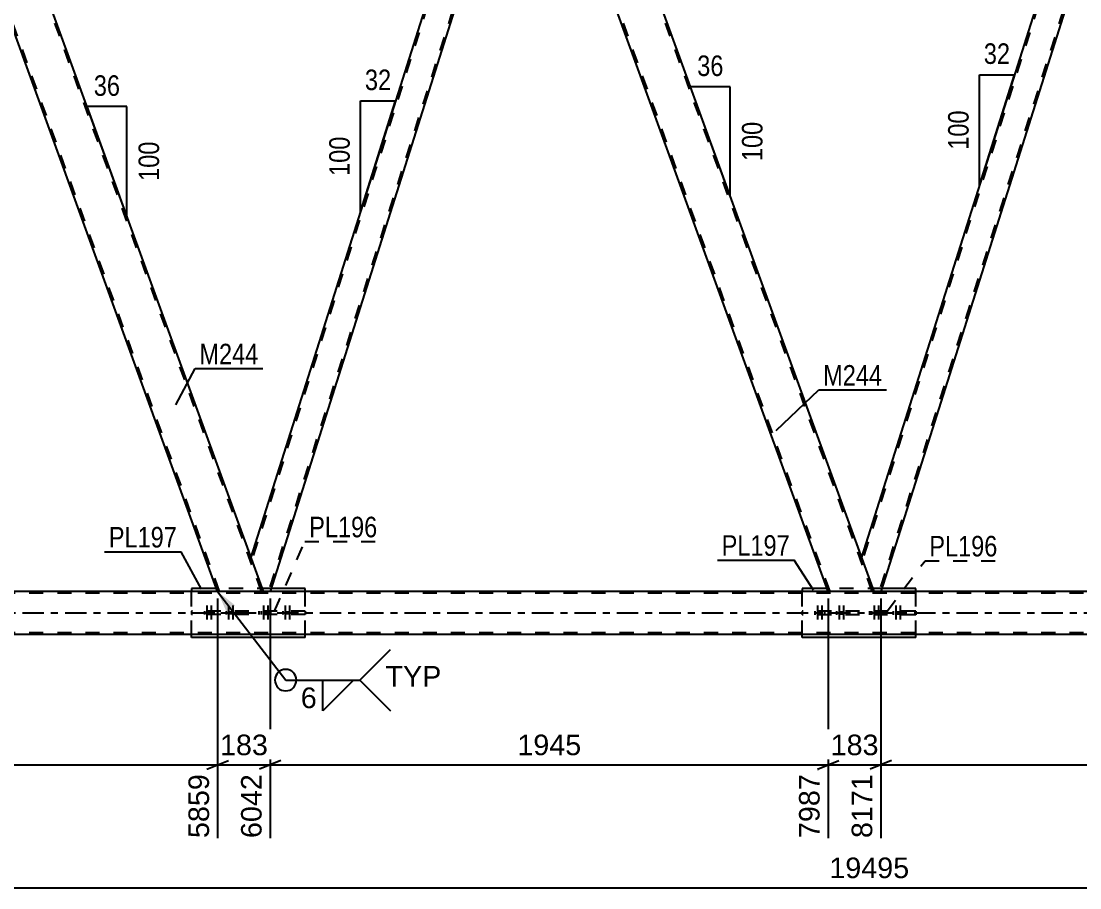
# Model space of a CAD drawing. Header units: millimetres. Extents: x -55 to 786, y -403 to 191.
# Drawn here: x 249.2 to 396.8, y -163.3 to -42.5 of the extents above; entities that cross this region are included whole.
import ezdxf

# ---------------------------------------------------------------- set-up
doc = ezdxf.new("R2010")
doc.units = ezdxf.units.MM
doc.linetypes.add('DXK_LINE_DOT2', pattern=[3.9198, 1.9599, -1.9599])
doc.linetypes.add('DXK_LINE_DOT3', pattern=[5.9187, 2.979, -0.9799, 0.9799, -0.9799])
doc.styles.add('Arial', font='ARIAL.TTF', dxfattribs={"height": 0.2})
doc.styles.add('Arial Narrow', font='ARIALN.TTF', dxfattribs={"height": 0.2})

# ---------------------------------------------------------------- blocks, each defined once
blk = doc.blocks.new('Part-318883748-3147 - 3033')
at = {"color": 7, "linetype": 'DXK_LINE_DOT2'}
for p, q in [((722.69, -122.24), (42.27, -122.21)), ((283.01, -121.98), (276.62, -121.98)), ((368.14, -121.99), (361.75, -121.99)), ((722.69, -127.76), (42.27, -127.73))]:
    blk.add_line(p, q, dxfattribs=at)
at = {"color": 2, "linetype": 'Continuous'}
for p, q in [((276.62, -121.98), (197.87, -121.98)), ((361.75, -121.99), (283.01, -121.98)), ((446.89, -121.99), (368.14, -121.99)), ((722.69, -128), (46.27, -127.97))]:
    blk.add_line(p, q, dxfattribs=at)
at = {"color": 7, "linetype": 'DXK_LINE_DOT3'}
blk.add_line((42.27, -124.97), (722.69, -125), dxfattribs=at)
blk = doc.blocks.new('Part-318883748-3483 - 3033')
at = {"color": 2, "linetype": 'Continuous'}
for p, q in [((276.47, -121.58), (272.97, -121.58)), ((272.97, -121.58), (272.97, -121.98)), ((288.82, -121.58), (284.08, -121.58)), ((288.82, -121.98), (288.82, -121.58)), ((272.97, -128.38), (272.97, -127.98)), ((288.82, -128.38), (272.97, -128.38)), ((288.82, -128.38), (288.82, -127.98))]:
    blk.add_line(p, q, dxfattribs=at)
at = {"color": 7, "linetype": 'DXK_LINE_DOT2'}
for p, q in [((272.97, -127.98), (272.97, -121.98)), ((284.08, -121.58), (276.47, -121.58)), ((288.82, -127.98), (288.82, -121.98))]:
    blk.add_line(p, q, dxfattribs=at)
blk = doc.blocks.new('Part-318883748-3289 - 3033')
at = {"color": 7, "linetype": 'DXK_LINE_DOT2'}
for p, q in [((288.82, -124.74), (272.97, -124.74)), ((272.97, -124.74), (272.97, -125.22)), ((288.82, -125.22), (272.97, -125.22)), ((279.37, -124.74), (279.37, -125.22)), ((282.41, -125.22), (282.41, -124.74)), ((288.82, -124.74), (288.82, -125.22))]:
    blk.add_line(p, q, dxfattribs=at)
blk = doc.blocks.new('Part-318883748-3296 - 3033')
at = {"color": 7, "linetype": 'DXK_LINE_DOT2'}
for p, q in [((373.95, -124.75), (358.1, -124.75)), ((358.1, -124.75), (358.1, -125.23)), ((373.95, -125.23), (358.1, -125.23)), ((364.51, -124.75), (364.51, -125.23)), ((367.55, -125.23), (367.55, -124.75)), ((373.95, -124.75), (373.95, -125.23))]:
    blk.add_line(p, q, dxfattribs=at)
blk = doc.blocks.new('Part-318883748-3324 - 3033')
at = {"color": 2, "linetype": 'Continuous'}
for p, q in [((361.61, -121.59), (358.1, -121.59)), ((358.1, -121.59), (358.1, -121.99)), ((373.95, -121.59), (369.22, -121.59)), ((373.95, -121.99), (373.95, -121.59)), ((358.1, -128.39), (358.1, -127.99)), ((373.95, -128.39), (358.1, -128.39)), ((373.95, -128.39), (373.95, -127.99))]:
    blk.add_line(p, q, dxfattribs=at)
at = {"color": 7, "linetype": 'DXK_LINE_DOT2'}
for p, q in [((358.1, -127.99), (358.1, -121.99)), ((369.22, -121.59), (361.61, -121.59)), ((373.95, -127.99), (373.95, -121.99))]:
    blk.add_line(p, q, dxfattribs=at)
blk = doc.blocks.new('Bolt-318883748-3338 - 3033')
at = {"color": 1, "linetype": 'DXK_LINE_DOT2'}
for p, q in [((275.13, -123.94), (275.13, -126.94)), ((275.73, -123.94), (275.73, -126.94)), ((278.15, -123.94), (278.15, -126.94)), ((278.75, -123.94), (278.75, -126.94)), ((274.77, -124.74), (274.77, -125.22)), ((275.37, -124.74), (275.37, -125.22)), ((275.49, -124.74), (275.49, -125.22)), ((276.09, -124.74), (276.09, -125.22)), ((277.79, -124.74), (277.79, -125.22)), ((278.39, -124.74), (278.39, -125.22)), ((278.51, -124.74), (278.51, -125.22)), ((279.11, -124.74), (279.11, -125.22))]:
    blk.add_line(p, q, dxfattribs=at)
blk = doc.blocks.new('Part-318883748-3439 - 3033')
at = {"color": 2, "linetype": 'Continuous'}
for p, q in [((317.49, -3), (281.27, -117.22)), ((320.18, -7.75), (283.95, -121.98))]:
    blk.add_line(p, q, dxfattribs=at)
at = {"color": 7, "linetype": 'DXK_LINE_DOT2'}
for p, q in [((317.74, -3), (281.4, -117.58)), ((318.45, -3), (317.49, -3)), ((318.45, -3), (320.18, -7.75)), ((320.05, -7.38), (283.7, -121.98)), ((283.01, -121.98), (281.27, -117.22)), ((283.95, -121.98), (283.01, -121.98))]:
    blk.add_line(p, q, dxfattribs=at)
blk = doc.blocks.new('Bolt-318883748-3685 - 3033')
at = {"color": 1, "linetype": 'DXK_LINE_DOT2'}
for p, q in [((368.17, -123.95), (368.17, -126.95)), ((368.77, -123.95), (368.77, -126.95)), ((371.19, -123.95), (371.19, -126.95)), ((371.79, -123.95), (371.79, -126.95)), ((367.81, -124.75), (367.81, -125.23)), ((368.41, -124.75), (368.41, -125.23)), ((368.53, -124.75), (368.53, -125.23)), ((369.13, -124.75), (369.13, -125.23)), ((370.83, -124.75), (370.83, -125.23)), ((371.43, -124.75), (371.43, -125.23)), ((371.55, -124.75), (371.55, -125.23)), ((372.15, -124.75), (372.15, -125.23))]:
    blk.add_line(p, q, dxfattribs=at)
blk = doc.blocks.new('Part-318883748-3555 - 3033')
at = {"color": 2, "linetype": 'Continuous'}
for p, q in [((276.62, -121.98), (233.32, -3)), ((233.32, -3), (239.7, -3)), ((283.01, -121.98), (239.7, -3)), ((282.97, -121.98), (276.62, -121.98)), ((283.01, -121.98), (282.97, -121.98))]:
    blk.add_line(p, q, dxfattribs=at)
at = {"color": 7, "linetype": 'DXK_LINE_DOT2'}
for p, q in [((276.88, -121.98), (233.57, -3)), ((282.75, -121.98), (239.45, -3))]:
    blk.add_line(p, q, dxfattribs=at)
blk = doc.blocks.new('Part-318883748-3560 - 3033')
at = {"color": 2, "linetype": 'Continuous'}
for p, q in [((361.75, -121.99), (318.45, -3)), ((318.45, -3), (324.84, -3)), ((368.14, -121.99), (324.84, -3)), ((368.1, -121.99), (361.75, -121.99)), ((368.14, -121.99), (368.1, -121.99))]:
    blk.add_line(p, q, dxfattribs=at)
at = {"color": 7, "linetype": 'DXK_LINE_DOT2'}
for p, q in [((362.01, -121.99), (318.71, -3)), ((367.88, -121.99), (324.58, -3))]:
    blk.add_line(p, q, dxfattribs=at)
blk = doc.blocks.new('Part-318883748-3596 - 3033')
at = {"color": 2, "linetype": 'Continuous'}
for p, q in [((402.63, -3), (366.4, -117.22)), ((405.32, -7.75), (369.09, -121.99))]:
    blk.add_line(p, q, dxfattribs=at)
at = {"color": 7, "linetype": 'DXK_LINE_DOT2'}
for p, q in [((402.88, -3), (366.54, -117.59)), ((403.59, -3), (402.63, -3)), ((403.59, -3), (405.32, -7.75)), ((405.18, -7.38), (368.84, -121.99)), ((368.14, -121.99), (366.4, -117.22)), ((369.09, -121.99), (368.14, -121.99))]:
    blk.add_line(p, q, dxfattribs=at)
blk = doc.blocks.new('Bolt-318883748-3684 - 3033')
at = {"color": 1, "linetype": 'DXK_LINE_DOT2'}
for p, q in [((283.04, -123.94), (283.04, -126.94)), ((283.64, -123.94), (283.64, -126.94)), ((286.05, -123.94), (286.05, -126.94)), ((286.66, -123.94), (286.66, -126.94)), ((282.68, -124.74), (282.68, -125.22)), ((283.28, -124.74), (283.28, -125.22)), ((283.4, -124.74), (283.4, -125.22)), ((284, -124.74), (284, -125.22)), ((285.69, -124.74), (285.69, -125.22)), ((286.3, -124.74), (286.3, -125.22)), ((286.41, -124.74), (286.41, -125.22)), ((287.02, -124.74), (287.02, -125.22))]:
    blk.add_line(p, q, dxfattribs=at)
blk = doc.blocks.new('Bolt-318883748-3686 - 3033')
at = {"color": 1, "linetype": 'DXK_LINE_DOT2'}
for p, q in [((360.26, -123.95), (360.26, -126.95)), ((360.87, -123.95), (360.87, -126.95)), ((363.28, -123.95), (363.28, -126.95)), ((363.88, -123.95), (363.88, -126.95)), ((359.9, -124.75), (359.9, -125.23)), ((360.51, -124.75), (360.51, -125.23)), ((360.62, -124.75), (360.62, -125.23)), ((361.23, -124.75), (361.23, -125.23)), ((362.92, -124.75), (362.92, -125.23)), ((363.52, -124.75), (363.52, -125.23)), ((363.64, -124.75), (363.64, -125.23)), ((364.24, -124.75), (364.24, -125.23))]:
    blk.add_line(p, q, dxfattribs=at)
blk = doc.blocks.new('StraightDimension-318883748-4153 - 3033')
at = {"color": 7, "linetype": 'Continuous'}
for p, q in [((283.95, -122.98), (283.95, -156.35)), ((361.75, -122.99), (361.75, -156.35)), ((285.45, -145.55), (282.45, -146.75)), ((360.25, -146.75), (363.25, -145.55)), ((283.95, -146.15), (361.75, -146.15))]:
    blk.add_line(p, q, dxfattribs=at)
at = {"color": 0}
blk.add_wipeout([(327.9, -145.4), (327.9, -141.2), (317.81, -141.2), (317.81, -145.4)], dxfattribs=at)
at = {"color": 3, "style": 'Arial'}
blk.add_text('1945', height=2.865, dxfattribs=at).set_placement((318.41, -144.8))
at = {"color": 0, "linetype": 'Continuous'}
blk.add_wipeout([(361.15, -146.85), (356.95, -146.85), (356.95, -156.95), (361.15, -156.95)], dxfattribs=at)
at = {"color": 3, "linetype": 'Continuous', "style": 'Arial'}
blk.add_text('7987', height=2.865, rotation=90.0002, dxfattribs=at).set_placement((360.55, -156.35))
blk = doc.blocks.new('AngleDimension-318883748-10715 - 3033')
at = {"color": 7, "linetype": 'Continuous'}
for p, q in [((262.08, -64.47), (258.42, -54.43)), ((263.96, -54.43), (258.42, -54.43)), ((263.96, -69.65), (258.42, -54.43)), ((263.96, -69.65), (263.96, -54.43))]:
    blk.add_line(p, q, dxfattribs=at)
at = {"color": 0}
for points in [[(263.62, -53.53), (263.62, -49.33), (258.76, -49.33), (258.76, -53.53)], [(269.06, -58.7), (264.86, -58.7), (264.86, -65.38), (269.06, -65.38)]]:
    blk.add_wipeout(points, dxfattribs=at)
at = {"color": 3, "style": 'Arial Narrow'}
blk.add_text('36', height=2.863, dxfattribs=at).set_placement((259.36, -52.93))
blk.add_text('100', height=2.863, rotation=90.0002, dxfattribs=at).set_placement((268.46, -64.78))
blk = doc.blocks.new('StraightDimension-318883748-4338 - 3033')
at = {"color": 7, "linetype": 'Continuous'}
for p, q in [((361.75, -122.99), (361.75, -156.35)), ((369.09, -122.99), (369.09, -156.35)), ((360.25, -146.75), (363.25, -145.55)), ((370.59, -145.55), (367.59, -146.75)), ((361.75, -146.15), (369.09, -146.15))]:
    blk.add_line(p, q, dxfattribs=at)
at = {"color": 0}
blk.add_wipeout([(369.36, -145.4), (369.36, -141.2), (361.49, -141.2), (361.49, -145.4)], dxfattribs=at)
at = {"color": 0, "linetype": 'Continuous'}
blk.add_wipeout([(368.49, -146.85), (364.29, -146.85), (364.29, -156.95), (368.49, -156.95)], dxfattribs=at)
at = {"color": 3, "style": 'Arial'}
blk.add_text('183', height=2.865, dxfattribs=at).set_placement((362.09, -144.8))
at = {"color": 3, "linetype": 'Continuous', "style": 'Arial'}
blk.add_text('8171', height=2.865, rotation=90.0002, dxfattribs=at).set_placement((367.89, -156.35))
blk = doc.blocks.new('StraightDimension-318883748-4177 - 3033')
at = {"color": 7, "linetype": 'Continuous'}
for p, q in [((276.62, -122.98), (276.62, -156.35)), ((283.95, -122.98), (283.95, -156.35)), ((275.12, -146.75), (278.12, -145.55)), ((285.45, -145.55), (282.45, -146.75)), ((276.62, -146.15), (283.95, -146.15))]:
    blk.add_line(p, q, dxfattribs=at)
at = {"color": 0}
blk.add_wipeout([(284.22, -145.4), (284.22, -141.2), (276.35, -141.2), (276.35, -145.4)], dxfattribs=at)
at = {"color": 0, "linetype": 'Continuous'}
blk.add_wipeout([(283.35, -146.85), (279.15, -146.85), (279.15, -156.95), (283.35, -156.95)], dxfattribs=at)
at = {"color": 3, "style": 'Arial'}
blk.add_text('183', height=2.865, dxfattribs=at).set_placement((276.95, -144.8))
at = {"color": 3, "linetype": 'Continuous', "style": 'Arial'}
blk.add_text('6042', height=2.865, rotation=90.0002, dxfattribs=at).set_placement((282.75, -156.35))
blk = doc.blocks.new('StraightDimension-318883748-4201 - 3033')
at = {"color": 7, "linetype": 'Continuous'}
for p, q in [((198.82, -122.98), (198.82, -156.35)), ((276.62, -122.98), (276.62, -156.35)), ((200.32, -145.55), (197.32, -146.75)), ((275.12, -146.75), (278.12, -145.55)), ((198.82, -146.15), (276.62, -146.15))]:
    blk.add_line(p, q, dxfattribs=at)
at = {"color": 0}
blk.add_wipeout([(242.77, -145.4), (242.77, -141.2), (232.67, -141.2), (232.67, -145.4)], dxfattribs=at)
at = {"color": 3, "style": 'Arial'}
blk.add_text('1945', height=2.865, dxfattribs=at).set_placement((233.27, -144.8))
at = {"color": 0, "linetype": 'Continuous'}
blk.add_wipeout([(276.02, -146.85), (271.82, -146.85), (271.82, -156.95), (276.02, -156.95)], dxfattribs=at)
at = {"color": 3, "linetype": 'Continuous', "style": 'Arial'}
blk.add_text('5859', height=2.865, rotation=90.0002, dxfattribs=at).set_placement((275.42, -156.35))
blk = doc.blocks.new('StraightDimension-318883748-4314 - 3033')
at = {"color": 7, "linetype": 'Continuous'}
for p, q in [((369.09, -122.99), (369.09, -156.35)), ((446.89, -122.99), (446.89, -158.57)), ((370.59, -145.55), (367.59, -146.75)), ((445.39, -146.75), (448.39, -145.55)), ((369.09, -146.15), (446.89, -146.15))]:
    blk.add_line(p, q, dxfattribs=at)
at = {"color": 0}
blk.add_wipeout([(413.04, -145.4), (413.04, -141.2), (402.94, -141.2), (402.94, -145.4)], dxfattribs=at)
at = {"color": 3, "style": 'Arial'}
blk.add_text('1945', height=2.865, dxfattribs=at).set_placement((403.54, -144.8))
at = {"color": 0, "linetype": 'Continuous'}
blk.add_wipeout([(446.29, -146.85), (442.09, -146.85), (442.09, -159.17), (446.29, -159.17)], dxfattribs=at)
at = {"color": 3, "linetype": 'Continuous', "style": 'Arial'}
blk.add_text('10116', height=2.865, rotation=90.0002, dxfattribs=at).set_placement((445.69, -158.57))
blk = doc.blocks.new('StraightDimension-318883748-4494 - 3033')
at = {"color": 7, "linetype": 'Continuous'}
blk.add_line((-0.64, -163.28), (735.59, -163.28), dxfattribs=at)
at = {"color": 0}
blk.add_wipeout([(373.63, -162.53), (373.63, -158.33), (361.31, -158.33), (361.31, -162.53)], dxfattribs=at)
at = {"color": 3, "style": 'Arial'}
blk.add_text('19495', height=2.865, dxfattribs=at).set_placement((361.91, -161.93))
blk = doc.blocks.new('AngleDimension-318883748-10729 - 3033')
at = {"color": 7, "linetype": 'Continuous'}
for p, q in [((296.54, -53.63), (301.44, -53.63)), ((296.54, -69.07), (301.44, -53.63)), ((296.54, -69.07), (296.54, -53.63)), ((297.18, -67.06), (301.44, -53.63))]:
    blk.add_line(p, q, dxfattribs=at)
at = {"color": 0}
for points in [[(301.42, -52.73), (301.42, -48.53), (296.56, -48.53), (296.56, -52.73)], [(295.64, -58.01), (291.44, -58.01), (291.44, -64.69), (295.64, -64.69)]]:
    blk.add_wipeout(points, dxfattribs=at)
at = {"color": 3, "style": 'Arial Narrow'}
blk.add_text('32', height=2.863, dxfattribs=at).set_placement((297.16, -52.13))
blk.add_text('100', height=2.863, rotation=90.0002, dxfattribs=at).set_placement((295.04, -64.09))
blk = doc.blocks.new('AngleDimension-318883748-10743 - 3033')
at = {"color": 7, "linetype": 'Continuous'}
for p, q in [((346.51, -62.56), (342.55, -51.67)), ((348.09, -51.67), (342.55, -51.67)), ((348.09, -66.89), (342.55, -51.67)), ((348.09, -66.89), (348.09, -51.67))]:
    blk.add_line(p, q, dxfattribs=at)
at = {"color": 0}
for points in [[(347.75, -50.77), (347.75, -46.57), (342.89, -46.57), (342.89, -50.77)], [(353.19, -55.94), (348.99, -55.94), (348.99, -62.62), (353.19, -62.62)]]:
    blk.add_wipeout(points, dxfattribs=at)
at = {"color": 3, "style": 'Arial Narrow'}
blk.add_text('36', height=2.863, dxfattribs=at).set_placement((343.49, -50.17))
blk.add_text('100', height=2.863, rotation=90.0002, dxfattribs=at).set_placement((352.59, -62.02))
blk = doc.blocks.new('AngleDimension-318883748-10757 - 3033')
at = {"color": 7, "linetype": 'Continuous'}
for p, q in [((382.83, -49.98), (387.73, -49.98)), ((382.83, -65.42), (387.73, -49.98)), ((382.83, -65.42), (382.83, -49.98)), ((383.95, -61.88), (387.73, -49.98))]:
    blk.add_line(p, q, dxfattribs=at)
at = {"color": 0}
for points in [[(387.71, -49.08), (387.71, -44.88), (382.85, -44.88), (382.85, -49.08)], [(381.93, -54.36), (377.73, -54.36), (377.73, -61.04), (381.93, -61.04)]]:
    blk.add_wipeout(points, dxfattribs=at)
at = {"color": 3, "style": 'Arial Narrow'}
blk.add_text('32', height=2.863, dxfattribs=at).set_placement((383.45, -48.48))
blk.add_text('100', height=2.863, rotation=90.0002, dxfattribs=at).set_placement((381.33, -60.44))
blk = doc.blocks.new('Mark-318883748-3551 - 3033')
at = {"color": 0}
blk.add_wipeout([(282.31, -90.34), (282.31, -87.34), (274.08, -87.34), (274.08, -90.34)], dxfattribs=at)
blk.add_wipeout([(282.31, -90.34), (282.31, -87.34), (274.08, -87.34), (274.08, -90.34)], dxfattribs=at)
at = {"color": 30, "linetype": 'Continuous'}
for p, q in [((270.8, -96), (273.48, -90.94)), ((273.48, -90.94), (282.91, -90.94))]:
    blk.add_line(p, q, dxfattribs=at)
at = {"color": 3, "style": 'Arial Narrow'}
blk.add_text('M244', height=2.863, dxfattribs=at).set_placement((274.08, -90.34))
blk = doc.blocks.new('Mark-318883748-3285 - 3033')
at = {"color": 0}
blk.add_wipeout([(298.89, -114.44), (298.89, -111.44), (289.39, -111.44), (289.39, -114.44)], dxfattribs=at)
blk.add_wipeout([(298.89, -114.44), (298.89, -111.44), (289.39, -111.44), (289.39, -114.44)], dxfattribs=at)
at = {"color": 30, "linetype": 'DXK_LINE_DOT2'}
for p, q in [((284.54, -124.74), (288.79, -115.04)), ((288.79, -115.04), (299.49, -115.04))]:
    blk.add_line(p, q, dxfattribs=at)
at = {"color": 3, "style": 'Arial Narrow'}
blk.add_text('PL196', height=2.863, dxfattribs=at).set_placement((289.39, -114.44))
blk = doc.blocks.new('Mark-318883748-3292 - 3033')
at = {"color": 0}
blk.add_wipeout([(385.35, -117.11), (385.35, -114.11), (375.85, -114.11), (375.85, -117.11)], dxfattribs=at)
blk.add_wipeout([(385.35, -117.11), (385.35, -114.11), (375.85, -114.11), (375.85, -117.11)], dxfattribs=at)
at = {"color": 30, "linetype": 'DXK_LINE_DOT2'}
for p, q in [((369.96, -124.75), (375.25, -117.71)), ((375.25, -117.71), (385.95, -117.71))]:
    blk.add_line(p, q, dxfattribs=at)
at = {"color": 3, "style": 'Arial Narrow'}
blk.add_text('PL196', height=2.863, dxfattribs=at).set_placement((375.85, -117.11))
blk = doc.blocks.new('Mark-318883748-3320 - 3033')
at = {"color": 0}
blk.add_wipeout([(356.41, -117.01), (356.41, -114.01), (346.9, -114.01), (346.9, -117.01)], dxfattribs=at)
blk.add_wipeout([(356.41, -117.01), (356.41, -114.01), (346.9, -114.01), (346.9, -117.01)], dxfattribs=at)
at = {"color": 30, "linetype": 'Continuous'}
for p in [(346.3, -117.61), (359.7, -121.82)]:
    blk.add_line(p, (357.01, -117.61), dxfattribs=at)
at = {"color": 3, "style": 'Arial Narrow'}
blk.add_text('PL197', height=2.863, dxfattribs=at).set_placement((346.9, -117.01))
blk = doc.blocks.new('Mark-318883748-3479 - 3033')
at = {"color": 0}
blk.add_wipeout([(270.95, -115.86), (270.95, -112.86), (261.45, -112.86), (261.45, -115.86)], dxfattribs=at)
blk.add_wipeout([(270.95, -115.86), (270.95, -112.86), (261.45, -112.86), (261.45, -115.86)], dxfattribs=at)
at = {"color": 30, "linetype": 'Continuous'}
for p in [(260.85, -116.46), (274.35, -121.68)]:
    blk.add_line(p, (271.55, -116.46), dxfattribs=at)
at = {"color": 3, "style": 'Arial Narrow'}
blk.add_text('PL197', height=2.863, dxfattribs=at).set_placement((261.45, -115.86))
blk = doc.blocks.new('Mark-318883748-3556 - 3033')
at = {"color": 0}
blk.add_wipeout([(369.27, -93.31), (369.27, -90.31), (361.05, -90.31), (361.05, -93.31)], dxfattribs=at)
blk.add_wipeout([(369.27, -93.31), (369.27, -90.31), (361.05, -90.31), (361.05, -93.31)], dxfattribs=at)
at = {"color": 30, "linetype": 'Continuous'}
for p, q in [((354.51, -99.57), (360.45, -93.91)), ((360.45, -93.91), (369.87, -93.91))]:
    blk.add_line(p, q, dxfattribs=at)
at = {"color": 3, "style": 'Arial Narrow'}
blk.add_text('M244', height=2.863, dxfattribs=at).set_placement((361.05, -93.31))
blk = doc.blocks.new('WeldMark-318883748-5159 - 3033')
at = {"linetype": 'Continuous'}
blk.add_hatch(color=30, dxfattribs=at).paths.add_polyline_path([(277.85, -124.82), (276.62, -121.98), (279.04, -123.91)])
at = {"color": 30, "linetype": 'Continuous'}
blk.add_line((276.62, -121.98), (286.11, -134.34), dxfattribs=at)
at = {"color": 3, "linetype": 'Continuous'}
for q in [(300.72, -130.06), (300.72, -138.63)]:
    blk.add_line((296.43, -134.34), q, dxfattribs=at)
blk.add_arc((286.11, -134.34), 1.5, 90, 270, dxfattribs=at)
at = {"color": 0}
blk.add_wipeout([(290.63, -138.44), (290.63, -135.04), (288.01, -135.04), (288.01, -138.44)], dxfattribs=at)
at = {"color": 30, "linetype": 'Continuous'}
blk.add_line((286.11, -134.34), (296.43, -134.34), dxfattribs=at)
at = {"color": 3, "linetype": 'Continuous'}
for p, q in [((291.29, -134.34), (295.58, -134.34)), ((295.58, -134.34), (291.29, -138.63)), ((291.29, -138.63), (291.29, -134.34))]:
    blk.add_line(p, q, dxfattribs=at)
blk.add_arc((286.11, -134.34), 1.5, 270, 90, dxfattribs=at)
at = {"color": 3, "style": 'Arial'}
blk.add_text('6', height=2.87, dxfattribs=at).set_placement((288.21, -138.24))
at = {"color": 0, "linetype": 'Continuous'}
blk.add_wipeout([(307.81, -135.24), (307.81, -132.24), (300.03, -132.24), (300.03, -135.24)], dxfattribs=at)
blk.add_wipeout([(307.81, -135.24), (307.81, -132.24), (300.03, -132.24), (300.03, -135.24)], dxfattribs=at)
at = {"color": 3, "linetype": 'Continuous', "style": 'Arial'}
blk.add_text('TYP', height=2.865, dxfattribs=at).set_placement((300.03, -135.24))

msp = doc.modelspace()

# ---------------------------------------------------------------- block references
for name in ['Part-318883748-3555 - 3033', 'Part-318883748-3439 - 3033', 'Part-318883748-3560 - 3033', 'Part-318883748-3596 - 3033', 'Part-318883748-3147 - 3033', 'Part-318883748-3483 - 3033', 'Part-318883748-3324 - 3033', 'Bolt-318883748-3338 - 3033', 'Bolt-318883748-3684 - 3033', 'Bolt-318883748-3686 - 3033', 'Bolt-318883748-3685 - 3033', 'Part-318883748-3289 - 3033', 'Part-318883748-3296 - 3033']:
    msp.add_blockref(name, (0, 0))

# ---------------------------------------------------------------- next in the draw order: block references
for name in ['AngleDimension-318883748-10715 - 3033', 'StraightDimension-318883748-4153 - 3033']:
    msp.add_blockref(name, (0, 0))

# ---------------------------------------------------------------- next in the draw order: block references
for name in ['StraightDimension-318883748-4177 - 3033', 'StraightDimension-318883748-4338 - 3033']:
    msp.add_blockref(name, (0, 0))

# ---------------------------------------------------------------- next in the draw order: block references
for name in ['StraightDimension-318883748-4201 - 3033', 'StraightDimension-318883748-4314 - 3033']:
    msp.add_blockref(name, (0, 0))

# ---------------------------------------------------------------- next in the draw order: block references
msp.add_blockref('StraightDimension-318883748-4494 - 3033', (0, 0))

# ---------------------------------------------------------------- next in the draw order: block references
for name in ['AngleDimension-318883748-10757 - 3033', 'AngleDimension-318883748-10743 - 3033', 'AngleDimension-318883748-10729 - 3033', 'Mark-318883748-3551 - 3033', 'Mark-318883748-3556 - 3033', 'Mark-318883748-3285 - 3033', 'Mark-318883748-3479 - 3033', 'Mark-318883748-3320 - 3033', 'Mark-318883748-3292 - 3033']:
    msp.add_blockref(name, (0, 0))

# ---------------------------------------------------------------- next in the draw order: block references
msp.add_blockref('WeldMark-318883748-5159 - 3033', (0, 0))

doc.saveas('drawing.dxf')
